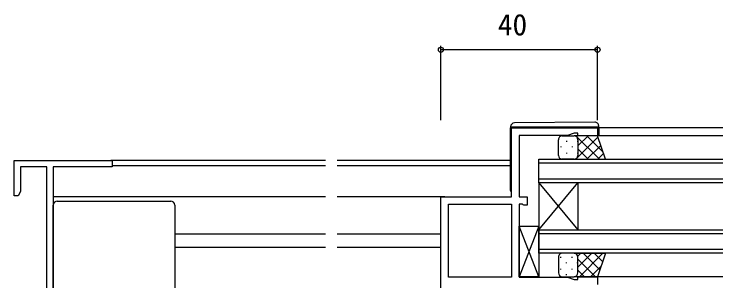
# Model space of a CAD drawing. Units: millimetres, scale not verified. Extents: x -437 to 438, y -281 to 278.
# Drawn here: x -123.8 to 57.2, y -108.5 to -40.3 of the extents above; entities that cross this region are included whole.
import ezdxf
from ezdxf.enums import TextEntityAlignment as Align

# ---------------------------------------------------------------- set-up
doc = ezdxf.new("R2010")
doc.units = ezdxf.units.MM
doc.header["$LTSCALE"] = 2
for name, color, linetype in [('0-2_YKK_11', 7, 'Continuous'), ('0-3_YKK_12', 2, 'Continuous'), ('0-4_YKK_13', 4, 'Continuous'), ('0-6_YKK_D', 6, 'Continuous')]:
    doc.layers.add(name, color=color, linetype=linetype)
doc.styles.add('ＭＳ ゴシック', font='')
doc.styles.get('ＭＳ ゴシック').set_extended_font_data('MS Gothic')

msp = doc.modelspace()

# ---------------------------------------------------------------- linework, layer by layer
at = {"layer": '0-2_YKK_11'}
for points in [[(-14.8, -115.903), (-14.8, -87.003), (3.2, -87.003), (3.2, -69.403), (25.2, -69.403), (25.2, -71.403), (20.2, -71.403), (20.2, -70.703), (19.2, -70.703), (17.552, -71.303), (5.2, -71.303), (5.2, -87.003), (7.2, -87.003), (7.2, -89.103), (6.4, -89.103), (6.227, -89.003), (6.054, -88.903), (5.2, -88.903), (5.2, -107.503), (17.552, -107.503), (19.2, -108.103), (20.2, -108.103), (20.2, -107.403), (25.2, -107.403), (25.2, -109.403)], [(-115.43, -146.073), (-115.43, -79.333), (-122.17, -79.333), (-122.17, -85.611), (-122.8, -86.703), (-123.8, -86.703), (-123.8, -77.703), (-98.8, -77.703), (-98.8, -79.333), (-113.8, -79.333), (-113.8, -129.203)]]:
    msp.add_lwpolyline(points, dxfattribs=at)
msp.add_lwpolyline([(3.2, -88.903), (3.2, -107.503), (-12.9, -107.503), (-12.9, -88.903)], close=True, dxfattribs=at)
at = {"layer": '0-3_YKK_12'}
for p, q in [((57.2, -69.403), (25.5, -69.403)), ((57.2, -71.403), (24.7, -71.403)), ((-44.3, -77.703), (-99.1, -77.703)), ((3, -77.703), (-41.3, -77.703)), ((10.2, -77.403), (57.2, -77.403)), ((10.2, -83.403), (10.2, -77.403)), ((-44.3, -79.103), (-98.8, -79.103)), ((3, -79.103), (-41.3, -79.103)), ((57.2, -78.403), (10.2, -78.403)), ((10.2, -82.403), (57.2, -82.403)), ((10.2, -83.403), (10.2, -95.403)), ((10.2, -83.403), (20.2, -95.403)), ((10.2, -95.403), (20.2, -83.403)), ((57.2, -83.403), (10.2, -83.403)), ((20.2, -83.403), (20.2, -95.403)), ((-44.3, -87.003), (-113.8, -87.003)), ((-13.8, -87.003), (-41.3, -87.003)), ((10.2, -95.403), (57.2, -95.403)), ((10.2, -101.403), (10.2, -95.403)), ((-44.3, -96.503), (-82.8, -96.503)), ((-14.8, -96.503), (-41.3, -96.503)), ((57.2, -96.403), (10.2, -96.403)), ((-44.3, -99.903), (-82.8, -99.903)), ((-14.8, -99.903), (-41.3, -99.903)), ((10.2, -100.403), (57.2, -100.403)), ((57.2, -101.403), (10.2, -101.403)), ((57.2, -107.403), (25.2, -107.403))]:
    msp.add_line(p, q, dxfattribs=at)
at = {"layer": '0-4_YKK_13'}
for p, q in [((24.491, -67.915), (3.991, -68.094)), ((3, -69.103), (3, -69.403)), ((3, -85.403), (3, -69.403)), ((3.496, -69.103), (24.996, -69.103)), ((24.996, -69.103), (25.5, -69.103)), ((25.5, -69.103), (25.5, -68.915)), ((25.5, -69.403), (25.5, -69.103)), ((25.5, -69.403), (25.5, -71.403)), ((16.2, -71.402), (19.2, -71.403)), ((19.62, -77.403), (25.305, -71.718)), ((19.668, -71.403), (25.668, -77.403)), ((19.779, -71.587), (19.963, -71.403)), ((20.2, -73.994), (22.792, -71.403)), ((22.497, -71.403), (26.552, -75.458)), ((15.2, -76.403), (15.2, -72.402)), ((15.865, -74.138), (15.865, -74.338)), ((17.28, -72.723), (17.28, -72.923)), ((18.695, -74.138), (18.695, -74.338)), ((20.11, -72.723), (20.11, -72.923)), ((20.2, -72.403), (20.2, -76.403)), ((20.2, -72.403), (20.2, -76.403)), ((22.449, -77.403), (26.012, -73.839)), ((17.28, -75.753), (17.28, -75.953)), ((20.11, -75.753), (20.11, -75.953)), ((20.2, -74.763), (22.84, -77.403)), ((25.277, -77.403), (26.719, -75.96)), ((15.865, -77.168), (15.865, -77.345)), ((19.2, -77.403), (16.2, -77.403)), ((18.695, -77.168), (18.695, -77.368)), ((19.806, -77.198), (20.011, -77.403)), ((-112.8, -88.103), (-83.8, -88.103)), ((-113.8, -111.103), (-113.8, -89.103)), ((-82.8, -89.103), (-82.8, -111.103)), ((10.2, -107.473), (5.2, -94.473)), ((10.2, -94.473), (5.2, -107.473)), ((15.2, -102.403), (15.2, -106.403)), ((15.865, -102.538), (15.865, -102.36)), ((19.2, -101.403), (16.2, -101.403)), ((18.695, -102.538), (18.695, -102.338)), ((20.167, -102.147), (20.911, -101.403)), ((20.2, -104.942), (23.74, -101.403)), ((20.2, -106.403), (20.2, -102.403)), ((20.2, -106.403), (20.2, -102.403)), ((20.2, -102.882), (24.72, -107.402)), ((20.568, -107.403), (26.568, -101.402)), ((21.549, -101.403), (25.787, -105.641)), ((24.377, -101.402), (26.494, -103.52)), ((17.28, -103.953), (17.28, -103.753)), ((20.11, -103.953), (20.11, -103.753)), ((23.397, -107.403), (26.102, -104.697)), ((15.865, -105.568), (15.865, -105.368)), ((17.28, -106.983), (17.28, -106.783)), ((18.695, -105.568), (18.695, -105.368)), ((20.11, -106.817), (20.11, -106.783)), ((20.2, -105.711), (21.892, -107.403)), ((16.2, -107.403), (19.2, -107.403))]:
    msp.add_line(p, q, dxfattribs=at)
for points in [[(3, -69.094), (3, -69.103), (3.496, -69.103)], [(19.2, -77.403), (27.2, -77.403), (25.2, -71.403), (19.2, -71.403)], [(19.2, -101.403), (27.2, -101.402), (25.2, -107.402), (19.2, -107.403)]]:
    msp.add_lwpolyline(points, dxfattribs=at)
msp.add_lwpolyline([(10.2, -107.473), (5.2, -107.473), (5.2, -94.473), (10.2, -94.473)], close=True, dxfattribs=at)
for centre, radius, start, end in [((4, -69.094), 1, 90.5, 180), ((24.5, -68.915), 1, 0, 90.5), ((16.2, -72.402), 1, 89.9999, 179.9999), ((19.2, -72.403), 1, 359.9999, 89.9999), ((19.2, -72.403), 1, 359.9999, 89.9999), ((16.2, -76.403), 1, 179.9999, 269.9999), ((19.2, -76.403), 1, 269.9999, 359.9999), ((19.2, -76.403), 1, 269.9999, 359.9999), ((3.5, -85.403), 0.5, 180, 233.13017), ((-112.8, -89.103), 1, 90, 180), ((-83.8, -89.103), 1, 0, 90), ((16.2, -102.403), 1, 90.0001, 180.0001), ((19.2, -102.403), 1, 0.0001, 90.0001), ((19.2, -102.403), 1, 0.0001, 90.0001), ((16.2, -106.403), 1, 180.0001, 270.0001), ((19.2, -106.403), 1, 270.0001, 0.0001), ((19.2, -106.403), 1, 270.0001, 0.0001)]:
    msp.add_arc(centre, radius, start, end, dxfattribs=at)
at = {"layer": '0-6_YKK_D'}
for p, q in [((-14.8, -67.403), (-14.8, -48.403)), ((25.2, -67.403), (25.2, -48.403)), ((25.2, -49.403), (-14.8, -49.403))]:
    msp.add_line(p, q, dxfattribs=at)
for centre in [(-14.8, -49.403), (25.2, -49.403)]:
    msp.add_circle(centre, 0.637, dxfattribs=at)

# ---------------------------------------------------------------- texts
at = {"layer": '0-6_YKK_D', "style": 'ＭＳ ゴシック'}
msp.add_text('40', height=5.499, dxfattribs=at).set_placement((-0.255, -47.403), align=Align.BOTTOM_LEFT)

doc.saveas('drawing.dxf')
